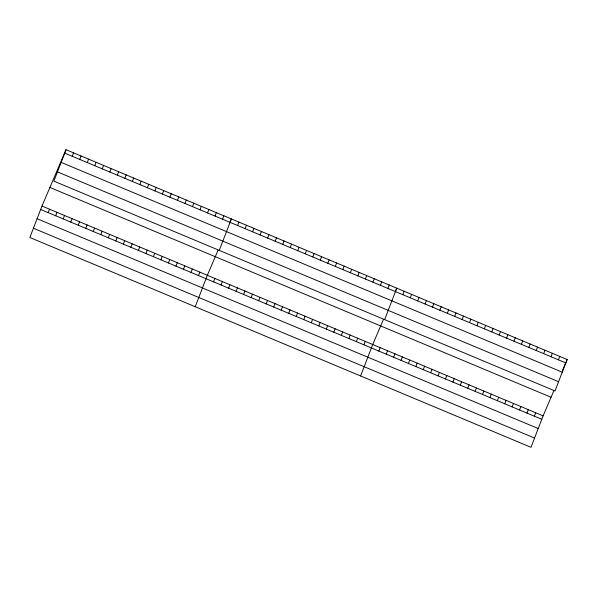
<?xml version="1.0" encoding="UTF-8"?>
<svg xmlns="http://www.w3.org/2000/svg" width="597" height="597" viewBox="0 0 597 597"><rect width="100%" height="100%" fill="white"/><g stroke="black" fill="none" stroke-linecap="round" stroke-linejoin="round"><path stroke-width="0.9" d="M66.021 149.698L53.887 181.137L555.016 390.953L567.15 359.506L66.021 149.698L41.984 206.047L29.85 237.494L530.979 447.302L543.113 415.863L553.77 390.878M48.178 212.622L49.499 209.196M72.215 156.272L73.535 152.847M55.693 215.771L57.014 212.345M79.729 159.421L81.058 155.989M63.207 218.92L64.536 215.487M87.252 162.571L88.572 159.138M70.73 222.069L72.05 218.636M94.766 165.712L96.087 162.287M78.244 225.211L79.565 221.785M102.281 168.861L103.609 165.436M85.759 228.36L87.087 224.935M109.803 172.011L111.124 168.578M93.281 231.509L94.602 228.076M117.318 175.152L118.639 171.727M100.796 234.651L102.117 231.226M124.833 178.302L126.154 174.876M108.311 237.8L109.632 234.375M132.347 181.451L133.676 178.025M115.825 240.949L117.154 237.524M139.87 184.6L141.19 181.167M123.348 244.098L124.669 240.666M147.384 187.742L148.705 184.316M130.862 247.24L132.183 243.815M154.899 190.891L156.227 187.465M138.377 250.389L139.705 246.964M162.421 194.04L163.742 190.615M145.899 253.538L147.22 250.113M169.936 197.189L171.257 193.756M153.414 256.688L154.735 253.255M177.451 200.331L178.772 196.906M160.929 259.829L162.25 256.404M184.973 203.48L186.294 200.055M168.451 262.978L169.772 259.553M192.488 206.629L193.809 203.196M175.966 266.128L177.287 262.695M200.002 209.778L201.323 206.346M183.48 269.269L184.801 265.844M207.517 212.92L208.846 209.495M190.995 272.419L192.324 268.993M215.039 216.069L216.36 212.644M198.517 275.568L199.838 272.142M222.554 219.218L223.875 215.786M195.219 306.731L207.353 275.284L218.009 250.307M219.263 250.374L231.397 218.935L229.741 222.808M213.547 281.859L214.875 278.433M237.591 225.509L238.912 222.084M221.069 285.008L222.39 281.583M245.106 228.658L246.427 225.233M228.584 288.157L229.905 284.732M252.621 231.808L253.941 228.375M236.099 291.306L237.419 287.873M260.135 234.949L261.464 231.524M243.613 294.448L244.942 291.023M267.657 238.099L268.978 234.673M251.136 297.597L252.456 294.172M275.172 241.248L276.493 237.815M258.65 300.746L259.971 297.313M282.687 244.397L284.015 240.964M266.165 303.895L267.493 300.463M290.209 247.539L291.53 244.113M273.687 307.037L275.008 303.612M297.724 250.688L299.045 247.262M281.202 310.186L282.523 306.761M305.239 253.837L306.56 250.404M288.717 313.335L290.038 309.903M312.761 256.979L314.082 253.553M296.239 316.477L297.56 313.052M320.276 260.128L321.596 256.703M303.754 319.626L305.074 316.201M327.79 263.277L329.111 259.852M311.268 322.776L312.589 319.35M335.305 266.426L336.633 262.993M318.783 325.925L320.111 322.492M342.827 269.568L344.148 266.143M326.305 329.066L327.626 325.641M350.342 272.717L351.663 269.292M333.82 332.216L335.141 328.79M357.857 275.866L359.185 272.433M341.335 335.365L342.663 331.932M365.379 279.015L366.7 275.583M348.857 338.514L350.178 335.081M372.894 282.157L374.215 278.732M356.372 341.656L357.693 338.23M380.408 285.306L381.729 281.881M363.886 344.805L365.207 341.38M387.923 288.455L389.251 285.023M360.595 375.968L372.729 344.521L383.386 319.544M384.632 319.619L396.766 288.172L395.445 291.269M378.811 351.051L380.132 347.626M402.848 294.702L404.176 291.276M386.222 354.155L387.543 350.73M410.258 297.806L411.579 294.373M393.632 357.26L394.953 353.827M417.669 300.903L418.99 297.478M401.035 360.357L402.363 356.931M425.079 304.007L426.4 300.582M408.445 363.461L409.766 360.036M432.482 307.112L433.803 303.679M415.855 366.558L417.176 363.133M439.892 310.209L441.213 306.783M423.258 369.662L424.586 366.237M447.302 313.313L448.623 309.88M430.668 372.767L431.989 369.334M454.705 316.41L456.033 312.985M438.079 375.864L439.399 372.438M462.115 319.514L463.436 316.089M445.481 378.968L446.81 375.543M469.526 322.619L470.846 319.186M452.892 382.073L454.213 378.64M476.928 325.716L478.257 322.29M460.302 385.169L461.623 381.744M484.339 328.82L485.659 325.395M467.712 388.274L469.033 384.841M491.749 331.925L493.07 328.492M475.115 391.371L476.436 387.946M499.152 335.021L500.48 331.596M482.525 394.475L483.846 391.05M506.562 338.126L507.883 334.693M489.936 397.58L491.256 394.147M513.972 341.223L515.293 337.798M497.338 400.677L498.667 397.251M521.382 344.327L522.703 340.902M504.749 403.781L506.069 400.356M528.785 347.432L530.114 343.999M512.159 406.885L513.48 403.453M536.196 350.529L537.516 347.103M519.562 409.982L520.89 406.557M543.606 353.633L544.927 350.208M526.972 413.087L528.293 409.654M551.009 356.73L552.337 353.305M534.382 416.184L535.703 412.758M558.419 359.834L559.74 356.409M562.523 370.356L564.172 366.483M564.508 365.707L567.15 359.506M64.7 153.123L565.829 362.939M61.133 162.369L562.262 372.185M57.454 171.899L558.583 381.707M49.917 187.451L551.046 397.266M41.984 206.047L543.113 415.863M40.663 209.48L541.785 419.288M37.096 218.718L538.218 428.534M33.417 228.248L534.546 438.056"/></g></svg>
